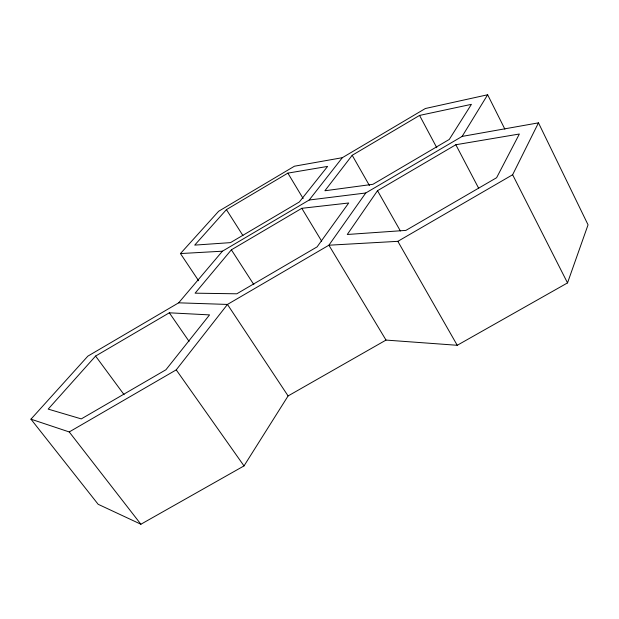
<?xml version="1.0" encoding="UTF-8"?>
<svg xmlns="http://www.w3.org/2000/svg" width="619" height="619" viewBox="0 0 619 619"><rect width="100%" height="100%" fill="white"/><g stroke="black" fill="none" stroke-linecap="round" stroke-linejoin="round"><path stroke-width="0.93" d="M567.522 282.906L588.05 224.829L538.476 122.848L462.13 136.412L365.752 192.989L309.198 200.014L222.422 251.198L178.667 302.823L87.852 356.142L30.95 419.171L98.158 504.284L140.892 524.239L244.01 465.906L288.098 395.936L386.016 340.079L457.24 345.286L567.522 282.906L512.633 174.751L538.476 122.848M462.13 136.412L487.648 94.761L504.88 129.154M377.513 190.683L347.274 234.485L405.909 230.392L496.608 177.723L519.356 134.013L455.832 144.745L377.513 190.683L400.377 230.964M365.752 192.989L328.898 245.209L227.459 304.432L176.237 369.876L69.235 431.946L30.95 419.171M352.196 155.292L324.89 190.76L372.94 184.292L449.27 139.437L471.415 104.34L419.566 115.42L352.196 155.292L369.419 185.507M309.198 200.014L342.322 157.698L425.369 108.511L487.648 94.761M231.374 249.821L195.101 293.174L236.798 293.801L317.09 246.88L348.714 202.993L301.809 208.309L231.374 249.821L253.844 284.632M95.581 356.064L48.189 409.105L81.29 418.901L165.923 369.752L209.547 314.893L169.327 312.804L95.581 356.064L124.086 394.698M226.422 209.624L194.706 245.116L230.492 242.625L299.31 202.003L327.613 166.41L287.866 173.127L226.422 209.624L242.942 235.584M198.622 280.747L180.454 253.558L218.639 211.265L294.458 166.202L342.322 157.698M386.016 340.079L328.898 245.209L397.847 241.333L512.633 174.751M180.454 253.558L222.422 251.198M178.667 302.823L227.459 304.432L288.098 395.936M69.235 431.946L140.892 524.239M176.237 369.876L244.01 465.906M169.327 312.804L189.074 341.379M301.809 208.309L321.671 241.186M287.866 173.127L303.148 198.544M397.847 241.333L457.24 345.286M419.566 115.42L436.797 147.724M455.832 144.745L478.688 188.308"/></g></svg>
